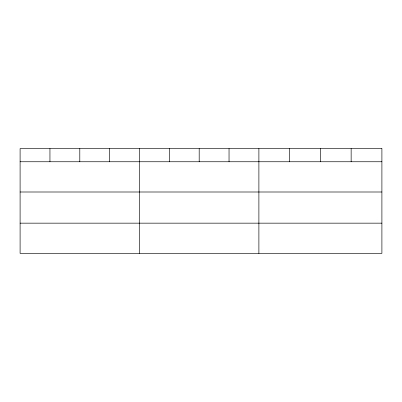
<?xml version="1.0" encoding="UTF-8"?>
<svg xmlns="http://www.w3.org/2000/svg" width="402" height="402" viewBox="0 0 402 402"><rect width="100%" height="100%" fill="white"/><g stroke="black" fill="none" stroke-linecap="round" stroke-linejoin="round"><path stroke-width="0.6" d="M20.1 161.75L381.9 161.75M20.1 192L381.9 192M20.1 223.16L381.9 223.16M351.147 148.594L351.147 161.75M320.394 148.594L320.394 161.75M289.641 148.594L289.641 161.75M258.888 148.594L258.888 253.406M229.039 148.594L229.039 161.75M199.191 148.594L199.191 161.75M169.342 148.594L169.342 161.75M139.494 148.594L139.494 253.406M109.645 148.594L109.645 161.75M79.797 148.594L79.797 161.75M49.948 148.594L49.948 161.75M381.9 148.594L20.1 148.594L20.1 253.406L381.9 253.406L381.9 148.594"/></g></svg>
